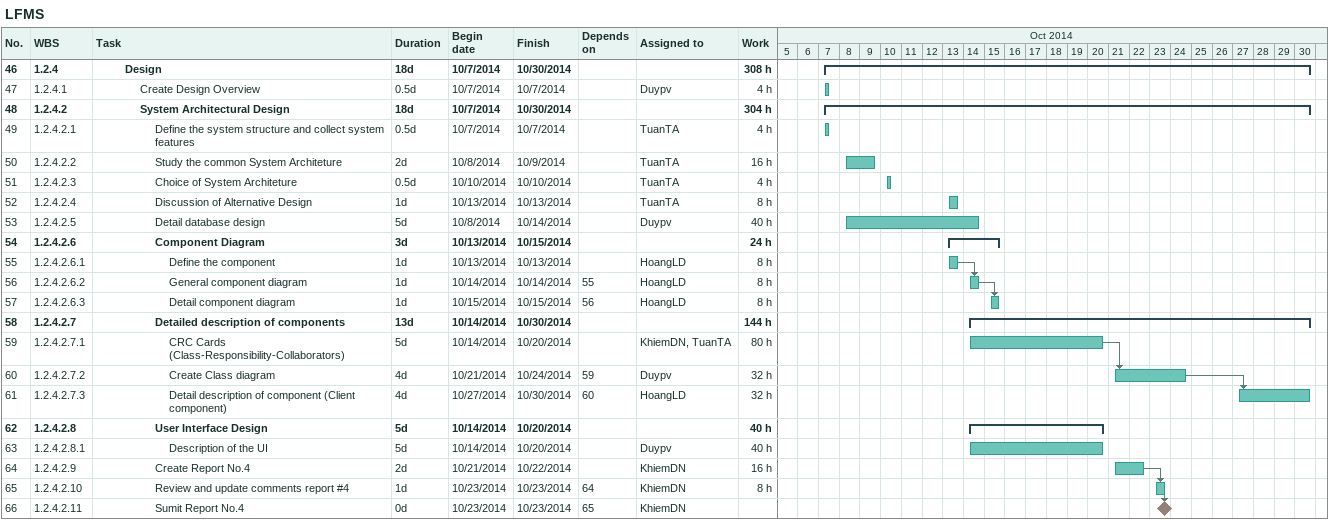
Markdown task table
LFMS

| ID | WBS | Task | Duration | Start | Finish | Predecessors | Resources | Work (h) |
|---|---|---|---|---|---|---|---|---|
| 46 | 1.2.4 | **Design** | 18d | 2014-10-07 | 2014-10-30 |  |  | 308 |
| 47 | 1.2.4.1 | Create Design Overview | 0.5d | 2014-10-07 | 2014-10-07 |  | Duypv | 4 |
| 48 | 1.2.4.2 | **System Architectural Design** | 18d | 2014-10-07 | 2014-10-30 |  |  | 304 |
| 49 | 1.2.4.2.1 | Define the system structure and collect system features | 0.5d | 2014-10-07 | 2014-10-07 |  | TuanTA | 4 |
| 50 | 1.2.4.2.2 | Study the common System Architeture | 2d | 2014-10-08 | 2014-10-09 |  | TuanTA | 16 |
| 51 | 1.2.4.2.3 | Choice of System Architeture | 0.5d | 2014-10-10 | 2014-10-10 |  | TuanTA | 4 |
| 52 | 1.2.4.2.4 | Discussion of Alternative Design | 1d | 2014-10-13 | 2014-10-13 |  | TuanTA | 8 |
| 53 | 1.2.4.2.5 | Detail database design | 5d | 2014-10-08 | 2014-10-14 |  | Duypv | 40 |
| 54 | 1.2.4.2.6 | **Component Diagram** | 3d | 2014-10-13 | 2014-10-15 |  |  | 24 |
| 55 | 1.2.4.2.6.1 | Define the component | 1d | 2014-10-13 | 2014-10-13 |  | HoangLD | 8 |
| 56 | 1.2.4.2.6.2 | General component diagram | 1d | 2014-10-14 | 2014-10-14 | 55 | HoangLD | 8 |
| 57 | 1.2.4.2.6.3 | Detail component diagram | 1d | 2014-10-15 | 2014-10-15 | 56 | HoangLD | 8 |
| 58 | 1.2.4.2.7 | **Detailed description of components** | 13d | 2014-10-14 | 2014-10-30 |  |  | 144 |
| 59 | 1.2.4.2.7.1 | CRC Cards (Class-Responsibility-Collaborators) | 5d | 2014-10-14 | 2014-10-20 |  | KhiemDN, TuanTA | 80 |
| 60 | 1.2.4.2.7.2 | Create Class diagram | 4d | 2014-10-21 | 2014-10-24 | 59 | Duypv | 32 |
| 61 | 1.2.4.2.7.3 | Detail description of component (Client component) | 4d | 2014-10-27 | 2014-10-30 | 60 | HoangLD | 32 |
| 62 | 1.2.4.2.8 | **User Interface Design** | 5d | 2014-10-14 | 2014-10-20 |  |  | 40 |
| 63 | 1.2.4.2.8.1 | Description of the UI | 5d | 2014-10-14 | 2014-10-20 |  | Duypv | 40 |
| 64 | 1.2.4.2.9 | Create Report No.4 | 2d | 2014-10-21 | 2014-10-22 |  | KhiemDN | 16 |
| 65 | 1.2.4.2.10 | Review and update comments report #4 | 1d | 2014-10-23 | 2014-10-23 | 64 | KhiemDN | 8 |
| 66 | 1.2.4.2.11 | Sumit Report No.4 | 0d | 2014-10-23 | 2014-10-23 | 65 | KhiemDN |  |
